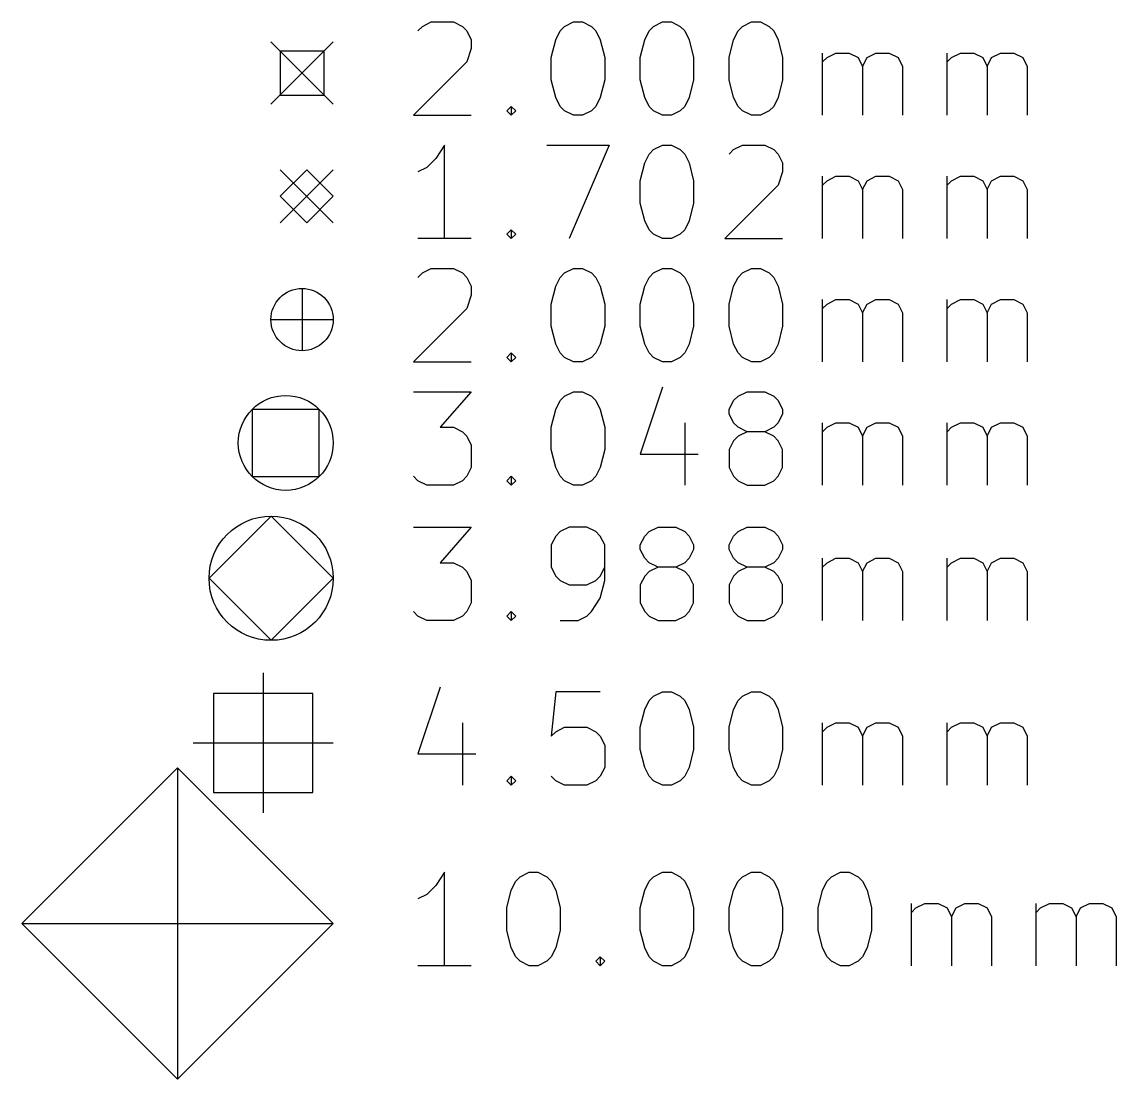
# Model space of a CAD drawing. Extents: x -8 to 314, y -166 to 1.
# Drawn here: x -8.1 to 27.05, y -165.79 to -131.83 of the extents above; entities that cross this region are included whole.
import ezdxf

# ---------------------------------------------------------------- set-up
doc = ezdxf.new("R2010")
doc.units = 0
doc.layers.add('BLACK', color=7, linetype='CONTINUOUS')

msp = doc.modelspace()

# ---------------------------------------------------------------- linework, layer by layer
at = {"layer": 'BLACK', "linetype": 'CONTINUOUS'}
for p, q in [((4.62143, -132.113), (4.76428, -131.97)), ((4.76428, -131.97), (5.05, -131.827)), ((5.05, -131.827), (5.76428, -131.827)), ((5.76428, -131.827), (6.05, -131.97)), ((6.05, -131.97), (6.19286, -132.113)), ((6.19286, -132.113), (6.33571, -132.399)), ((9.05, -132.399), (9.19286, -132.113)), ((9.19286, -132.113), (9.33571, -131.97)), ((9.33571, -131.97), (9.62143, -131.827)), ((9.62143, -131.827), (9.90714, -131.827)), ((9.90714, -131.827), (10.1929, -131.97)), ((10.1929, -131.97), (10.3357, -132.113)), ((10.3357, -132.113), (10.4786, -132.399)), ((11.9071, -132.399), (12.05, -132.113)), ((12.05, -132.113), (12.1929, -131.97)), ((12.1929, -131.97), (12.4786, -131.827)), ((12.4786, -131.827), (12.7643, -131.827)), ((12.7643, -131.827), (13.05, -131.97)), ((13.05, -131.97), (13.1929, -132.113)), ((13.1929, -132.113), (13.3357, -132.399)), ((14.7643, -132.399), (14.9071, -132.113)), ((14.9071, -132.113), (15.05, -131.97)), ((15.05, -131.97), (15.3357, -131.827)), ((15.3357, -131.827), (15.6214, -131.827)), ((15.6214, -131.827), (15.9071, -131.97)), ((15.9071, -131.97), (16.05, -132.113)), ((16.05, -132.113), (16.1929, -132.399)), ((-0.1, -132.47), (1.9, -134.47)), ((1.9, -132.47), (-0.1, -134.47)), ((6.33571, -132.399), (6.33571, -132.685)), ((8.90714, -132.97), (9.05, -132.399)), ((10.4786, -132.399), (10.6214, -132.97)), ((11.7643, -132.97), (11.9071, -132.399)), ((13.3357, -132.399), (13.4786, -132.97)), ((14.6214, -132.97), (14.7643, -132.399)), ((16.1929, -132.399), (16.3357, -132.97)), ((1.60711, -132.763), (0.19289, -132.763)), ((0.19289, -132.763), (0.19289, -134.177)), ((1.60711, -134.177), (1.60711, -132.763)), ((6.33571, -132.685), (6.19286, -133.113)), ((17.6214, -134.827), (17.6214, -132.827)), ((17.7643, -132.97), (18.05, -132.827)), ((18.05, -132.827), (18.4786, -132.827)), ((18.4786, -132.827), (18.7643, -132.97)), ((19.05, -132.97), (19.3357, -132.827)), ((19.3357, -132.827), (19.7643, -132.827)), ((19.7643, -132.827), (20.05, -132.97)), ((21.6214, -134.827), (21.6214, -132.827)), ((21.7643, -132.97), (22.05, -132.827)), ((22.05, -132.827), (22.4786, -132.827)), ((22.4786, -132.827), (22.7643, -132.97)), ((23.05, -132.97), (23.3357, -132.827)), ((23.3357, -132.827), (23.7643, -132.827)), ((23.7643, -132.827), (24.05, -132.97)), ((6.19286, -133.113), (4.47857, -134.827)), ((8.90714, -133.685), (8.90714, -132.97)), ((10.6214, -132.97), (10.6214, -133.685)), ((11.7643, -133.685), (11.7643, -132.97)), ((13.4786, -132.97), (13.4786, -133.685)), ((14.6214, -133.685), (14.6214, -132.97)), ((16.3357, -132.97), (16.3357, -133.685)), ((17.6214, -133.113), (17.7643, -132.97)), ((18.7643, -132.97), (18.9071, -133.256)), ((18.9071, -133.256), (19.05, -132.97)), ((20.05, -132.97), (20.1929, -133.256)), ((21.6214, -133.113), (21.7643, -132.97)), ((22.7643, -132.97), (22.9071, -133.256)), ((22.9071, -133.256), (23.05, -132.97)), ((24.05, -132.97), (24.1929, -133.256)), ((18.9071, -133.256), (18.9071, -134.827)), ((20.1929, -133.256), (20.1929, -134.827)), ((22.9071, -133.256), (22.9071, -134.827)), ((24.1929, -133.256), (24.1929, -134.827)), ((9.05, -134.256), (8.90714, -133.685)), ((10.6214, -133.685), (10.4786, -134.256)), ((11.9071, -134.256), (11.7643, -133.685)), ((13.4786, -133.685), (13.3357, -134.256)), ((14.7643, -134.256), (14.6214, -133.685)), ((16.3357, -133.685), (16.1929, -134.256)), ((0.19289, -134.177), (1.60711, -134.177)), ((9.19286, -134.542), (9.05, -134.256)), ((10.4786, -134.256), (10.3357, -134.542)), ((12.05, -134.542), (11.9071, -134.256)), ((13.3357, -134.256), (13.1929, -134.542)), ((14.9071, -134.542), (14.7643, -134.256)), ((16.1929, -134.256), (16.05, -134.542)), ((7.47857, -134.685), (7.62143, -134.542)), ((7.62143, -134.542), (7.76428, -134.685)), ((7.62143, -134.542), (7.62143, -134.827)), ((9.33571, -134.685), (9.19286, -134.542)), ((10.3357, -134.542), (10.1929, -134.685)), ((12.1929, -134.685), (12.05, -134.542)), ((13.1929, -134.542), (13.05, -134.685)), ((15.05, -134.685), (14.9071, -134.542)), ((16.05, -134.542), (15.9071, -134.685)), ((4.47857, -134.827), (6.33571, -134.827)), ((7.62143, -134.827), (7.47857, -134.685)), ((7.76428, -134.685), (7.62143, -134.827)), ((9.62143, -134.827), (9.33571, -134.685)), ((9.90714, -134.827), (9.62143, -134.827)), ((10.1929, -134.685), (9.90714, -134.827)), ((12.4786, -134.827), (12.1929, -134.685)), ((12.7643, -134.827), (12.4786, -134.827)), ((13.05, -134.685), (12.7643, -134.827)), ((15.3357, -134.827), (15.05, -134.685)), ((15.6214, -134.827), (15.3357, -134.827)), ((15.9071, -134.685), (15.6214, -134.827)), ((5.47857, -135.787), (5.19286, -136.216)), ((5.47857, -138.787), (5.47857, -135.787)), ((8.76428, -135.787), (10.7643, -135.787)), ((10.7643, -135.787), (9.47857, -138.787)), ((12.05, -136.073), (12.1929, -135.93)), ((12.1929, -135.93), (12.4786, -135.787)), ((12.4786, -135.787), (12.7643, -135.787)), ((12.7643, -135.787), (13.05, -135.93)), ((13.05, -135.93), (13.1929, -136.073)), ((14.6214, -136.073), (14.7643, -135.93)), ((14.7643, -135.93), (15.05, -135.787)), ((15.05, -135.787), (15.7643, -135.787)), ((15.7643, -135.787), (16.05, -135.93)), ((16.05, -135.93), (16.1929, -136.073)), ((5.19286, -136.216), (4.90714, -136.502)), ((11.7643, -136.93), (11.9071, -136.359)), ((11.9071, -136.359), (12.05, -136.073)), ((13.1929, -136.073), (13.3357, -136.359)), ((13.3357, -136.359), (13.4786, -136.93)), ((16.1929, -136.073), (16.3357, -136.359)), ((16.3357, -136.359), (16.3357, -136.645)), ((0.1982, -136.579), (1.9, -138.281)), ((1.9, -136.579), (0.1982, -138.281)), ((1.0491, -136.579), (0.1982, -137.43)), ((1.9, -137.43), (1.0491, -136.579)), ((4.90714, -136.502), (4.62143, -136.645)), ((16.3357, -136.645), (16.1929, -137.073)), ((11.7643, -137.645), (11.7643, -136.93)), ((13.4786, -136.93), (13.4786, -137.645)), ((16.1929, -137.073), (14.4786, -138.787)), ((17.6214, -138.787), (17.6214, -136.787)), ((17.6214, -137.073), (17.7643, -136.93)), ((17.7643, -136.93), (18.05, -136.787)), ((18.05, -136.787), (18.4786, -136.787)), ((18.4786, -136.787), (18.7643, -136.93)), ((18.7643, -136.93), (18.9071, -137.216)), ((18.9071, -137.216), (19.05, -136.93)), ((19.05, -136.93), (19.3357, -136.787)), ((19.3357, -136.787), (19.7643, -136.787)), ((19.7643, -136.787), (20.05, -136.93)), ((20.05, -136.93), (20.1929, -137.216)), ((21.6214, -138.787), (21.6214, -136.787)), ((21.6214, -137.073), (21.7643, -136.93)), ((21.7643, -136.93), (22.05, -136.787)), ((22.05, -136.787), (22.4786, -136.787)), ((22.4786, -136.787), (22.7643, -136.93)), ((22.7643, -136.93), (22.9071, -137.216)), ((22.9071, -137.216), (23.05, -136.93)), ((23.05, -136.93), (23.3357, -136.787)), ((23.3357, -136.787), (23.7643, -136.787)), ((23.7643, -136.787), (24.05, -136.93)), ((24.05, -136.93), (24.1929, -137.216)), ((0.1982, -137.43), (1.0491, -138.281)), ((1.0491, -138.281), (1.9, -137.43)), ((18.9071, -137.216), (18.9071, -138.787)), ((20.1929, -137.216), (20.1929, -138.787)), ((22.9071, -137.216), (22.9071, -138.787)), ((24.1929, -137.216), (24.1929, -138.787)), ((11.9071, -138.216), (11.7643, -137.645)), ((13.4786, -137.645), (13.3357, -138.216)), ((12.05, -138.502), (11.9071, -138.216)), ((13.3357, -138.216), (13.1929, -138.502)), ((6.33571, -138.787), (4.62143, -138.787)), ((7.47857, -138.645), (7.62143, -138.502)), ((7.62143, -138.787), (7.47857, -138.645)), ((7.62143, -138.502), (7.76428, -138.645)), ((7.62143, -138.502), (7.62143, -138.787)), ((7.76428, -138.645), (7.62143, -138.787)), ((12.1929, -138.645), (12.05, -138.502)), ((12.4786, -138.787), (12.1929, -138.645)), ((12.7643, -138.787), (12.4786, -138.787)), ((13.05, -138.645), (12.7643, -138.787)), ((13.1929, -138.502), (13.05, -138.645)), ((14.4786, -138.787), (16.3357, -138.787)), ((4.62143, -140.033), (4.76428, -139.89)), ((4.76428, -139.89), (5.05, -139.747)), ((5.05, -139.747), (5.76428, -139.747)), ((5.76428, -139.747), (6.05, -139.89)), ((6.05, -139.89), (6.19286, -140.033)), ((9.19286, -140.033), (9.33571, -139.89)), ((9.33571, -139.89), (9.62143, -139.747)), ((9.62143, -139.747), (9.90714, -139.747)), ((9.90714, -139.747), (10.1929, -139.89)), ((10.1929, -139.89), (10.3357, -140.033)), ((12.05, -140.033), (12.1929, -139.89)), ((12.1929, -139.89), (12.4786, -139.747)), ((12.4786, -139.747), (12.7643, -139.747)), ((12.7643, -139.747), (13.05, -139.89)), ((13.05, -139.89), (13.1929, -140.033)), ((14.9071, -140.033), (15.05, -139.89)), ((15.05, -139.89), (15.3357, -139.747)), ((15.3357, -139.747), (15.6214, -139.747)), ((15.6214, -139.747), (15.9071, -139.89)), ((15.9071, -139.89), (16.05, -140.033)), ((6.19286, -140.033), (6.33571, -140.319)), ((9.05, -140.319), (9.19286, -140.033)), ((10.3357, -140.033), (10.4786, -140.319)), ((11.9071, -140.319), (12.05, -140.033)), ((13.1929, -140.033), (13.3357, -140.319)), ((14.7643, -140.319), (14.9071, -140.033)), ((16.05, -140.033), (16.1929, -140.319)), ((0.9, -140.39), (0.9, -142.39)), ((6.33571, -140.319), (6.33571, -140.605)), ((8.90714, -140.89), (9.05, -140.319)), ((10.4786, -140.319), (10.6214, -140.89)), ((11.7643, -140.89), (11.9071, -140.319)), ((13.3357, -140.319), (13.4786, -140.89)), ((14.6214, -140.89), (14.7643, -140.319)), ((16.1929, -140.319), (16.3357, -140.89)), ((6.33571, -140.605), (6.19286, -141.033)), ((8.90714, -141.605), (8.90714, -140.89)), ((10.6214, -140.89), (10.6214, -141.605)), ((11.7643, -141.605), (11.7643, -140.89)), ((13.4786, -140.89), (13.4786, -141.605)), ((14.6214, -141.605), (14.6214, -140.89)), ((16.3357, -140.89), (16.3357, -141.605)), ((17.6214, -142.747), (17.6214, -140.747)), ((17.6214, -141.033), (17.7643, -140.89)), ((17.7643, -140.89), (18.05, -140.747)), ((18.05, -140.747), (18.4786, -140.747)), ((18.4786, -140.747), (18.7643, -140.89)), ((18.7643, -140.89), (18.9071, -141.176)), ((18.9071, -141.176), (19.05, -140.89)), ((19.05, -140.89), (19.3357, -140.747)), ((19.3357, -140.747), (19.7643, -140.747)), ((19.7643, -140.747), (20.05, -140.89)), ((20.05, -140.89), (20.1929, -141.176)), ((21.6214, -142.747), (21.6214, -140.747)), ((21.6214, -141.033), (21.7643, -140.89)), ((21.7643, -140.89), (22.05, -140.747)), ((22.05, -140.747), (22.4786, -140.747)), ((22.4786, -140.747), (22.7643, -140.89)), ((22.7643, -140.89), (22.9071, -141.176)), ((22.9071, -141.176), (23.05, -140.89)), ((23.05, -140.89), (23.3357, -140.747)), ((23.3357, -140.747), (23.7643, -140.747)), ((23.7643, -140.747), (24.05, -140.89)), ((24.05, -140.89), (24.1929, -141.176)), ((6.19286, -141.033), (4.47857, -142.747)), ((18.9071, -141.176), (18.9071, -142.747)), ((20.1929, -141.176), (20.1929, -142.747)), ((22.9071, -141.176), (22.9071, -142.747)), ((24.1929, -141.176), (24.1929, -142.747)), ((-0.1, -141.39), (1.9, -141.39)), ((9.05, -142.176), (8.90714, -141.605)), ((10.6214, -141.605), (10.4786, -142.176)), ((11.9071, -142.176), (11.7643, -141.605)), ((13.4786, -141.605), (13.3357, -142.176)), ((14.7643, -142.176), (14.6214, -141.605)), ((16.3357, -141.605), (16.1929, -142.176)), ((9.19286, -142.462), (9.05, -142.176)), ((10.4786, -142.176), (10.3357, -142.462)), ((12.05, -142.462), (11.9071, -142.176)), ((13.3357, -142.176), (13.1929, -142.462)), ((14.9071, -142.462), (14.7643, -142.176)), ((16.1929, -142.176), (16.05, -142.462)), ((7.47857, -142.605), (7.62143, -142.462)), ((7.62143, -142.747), (7.47857, -142.605)), ((7.62143, -142.462), (7.76428, -142.605)), ((7.62143, -142.462), (7.62143, -142.747)), ((7.76428, -142.605), (7.62143, -142.747)), ((9.33571, -142.605), (9.19286, -142.462)), ((9.62143, -142.747), (9.33571, -142.605)), ((10.1929, -142.605), (9.90714, -142.747)), ((10.3357, -142.462), (10.1929, -142.605)), ((12.1929, -142.605), (12.05, -142.462)), ((12.4786, -142.747), (12.1929, -142.605)), ((13.05, -142.605), (12.7643, -142.747)), ((13.1929, -142.462), (13.05, -142.605)), ((15.05, -142.605), (14.9071, -142.462)), ((15.3357, -142.747), (15.05, -142.605)), ((15.9071, -142.605), (15.6214, -142.747)), ((16.05, -142.462), (15.9071, -142.605)), ((4.47857, -142.747), (6.33571, -142.747)), ((9.90714, -142.747), (9.62143, -142.747)), ((12.7643, -142.747), (12.4786, -142.747)), ((15.6214, -142.747), (15.3357, -142.747)), ((4.47857, -143.707), (6.33571, -143.707)), ((6.33571, -143.707), (5.33571, -144.85)), ((9.33571, -143.85), (9.62143, -143.707)), ((9.62143, -143.707), (9.90714, -143.707)), ((9.90714, -143.707), (10.1929, -143.85)), ((12.4786, -143.565), (11.7643, -145.707)), ((14.9071, -143.85), (15.1929, -143.707)), ((15.1929, -143.707), (15.7643, -143.707)), ((15.7643, -143.707), (16.05, -143.85)), ((9.05, -144.279), (9.19286, -143.993)), ((9.19286, -143.993), (9.33571, -143.85)), ((10.1929, -143.85), (10.3357, -143.993)), ((10.3357, -143.993), (10.4786, -144.279)), ((14.6214, -144.279), (14.7643, -143.993)), ((14.7643, -143.993), (14.9071, -143.85)), ((16.05, -143.85), (16.1929, -143.993)), ((16.1929, -143.993), (16.3357, -144.279)), ((1.45364, -144.273), (-0.70164, -144.273)), ((-0.70164, -144.273), (-0.70164, -146.428)), ((1.45364, -146.428), (1.45364, -144.273)), ((8.90714, -144.85), (9.05, -144.279)), ((10.4786, -144.279), (10.6214, -144.85)), ((14.6214, -144.422), (14.6214, -144.279)), ((14.7643, -144.707), (14.6214, -144.422)), ((16.3357, -144.422), (16.1929, -144.707)), ((16.3357, -144.279), (16.3357, -144.422)), ((13.1929, -144.707), (13.1929, -146.707)), ((14.9071, -144.85), (14.7643, -144.707)), ((16.1929, -144.707), (16.05, -144.85)), ((17.6214, -146.707), (17.6214, -144.707)), ((17.7643, -144.85), (18.05, -144.707)), ((18.05, -144.707), (18.4786, -144.707)), ((18.4786, -144.707), (18.7643, -144.85)), ((19.05, -144.85), (19.3357, -144.707)), ((19.3357, -144.707), (19.7643, -144.707)), ((19.7643, -144.707), (20.05, -144.85)), ((21.6214, -146.707), (21.6214, -144.707)), ((21.7643, -144.85), (22.05, -144.707)), ((22.05, -144.707), (22.4786, -144.707)), ((22.4786, -144.707), (22.7643, -144.85)), ((23.05, -144.85), (23.3357, -144.707)), ((23.3357, -144.707), (23.7643, -144.707)), ((23.7643, -144.707), (24.05, -144.85)), ((5.33571, -144.85), (5.76428, -144.85)), ((5.76428, -144.85), (6.05, -144.993)), ((6.05, -144.993), (6.19286, -145.136)), ((6.19286, -145.136), (6.33571, -145.422)), ((8.90714, -145.565), (8.90714, -144.85)), ((10.6214, -144.85), (10.6214, -145.565)), ((14.9071, -145.136), (14.7643, -145.279)), ((15.1929, -144.993), (14.9071, -144.85)), ((15.1929, -144.993), (14.9071, -145.136)), ((15.7643, -144.993), (15.1929, -144.993)), ((16.05, -144.85), (15.7643, -144.993)), ((16.05, -145.136), (15.7643, -144.993)), ((16.1929, -145.279), (16.05, -145.136)), ((17.6214, -144.993), (17.7643, -144.85)), ((18.7643, -144.85), (18.9071, -145.136)), ((18.9071, -145.136), (19.05, -144.85)), ((18.9071, -145.136), (18.9071, -146.707)), ((20.05, -144.85), (20.1929, -145.136)), ((20.1929, -145.136), (20.1929, -146.707)), ((21.6214, -144.993), (21.7643, -144.85)), ((22.7643, -144.85), (22.9071, -145.136)), ((22.9071, -145.136), (23.05, -144.85)), ((22.9071, -145.136), (22.9071, -146.707)), ((24.05, -144.85), (24.1929, -145.136)), ((24.1929, -145.136), (24.1929, -146.707)), ((6.33571, -145.422), (6.33571, -146.136)), ((14.7643, -145.279), (14.6214, -145.565)), ((16.3357, -145.565), (16.1929, -145.279)), ((9.05, -146.136), (8.90714, -145.565)), ((10.6214, -145.565), (10.4786, -146.136)), ((11.7643, -145.707), (13.6214, -145.707)), ((14.6214, -145.565), (14.6214, -146.136)), ((16.3357, -146.136), (16.3357, -145.565)), ((6.33571, -146.136), (6.19286, -146.422)), ((9.19286, -146.422), (9.05, -146.136)), ((10.4786, -146.136), (10.3357, -146.422)), ((14.6214, -146.136), (14.7643, -146.422)), ((16.1929, -146.422), (16.3357, -146.136)), ((-0.70164, -146.428), (1.45364, -146.428)), ((4.62143, -146.565), (4.47857, -146.422)), ((4.90714, -146.707), (4.62143, -146.565)), ((6.05, -146.565), (5.76428, -146.707)), ((6.19286, -146.422), (6.05, -146.565)), ((7.47857, -146.565), (7.62143, -146.422)), ((7.62143, -146.707), (7.47857, -146.565)), ((7.62143, -146.422), (7.76428, -146.565)), ((7.62143, -146.422), (7.62143, -146.707)), ((7.76428, -146.565), (7.62143, -146.707)), ((9.33571, -146.565), (9.19286, -146.422)), ((9.62143, -146.707), (9.33571, -146.565)), ((10.1929, -146.565), (9.90714, -146.707)), ((10.3357, -146.422), (10.1929, -146.565)), ((14.7643, -146.422), (14.9071, -146.565)), ((14.9071, -146.565), (15.1929, -146.707)), ((15.7643, -146.707), (16.05, -146.565)), ((16.05, -146.565), (16.1929, -146.422)), ((5.76428, -146.707), (4.90714, -146.707)), ((9.90714, -146.707), (9.62143, -146.707)), ((15.1929, -146.707), (15.7643, -146.707)), ((-0.0939, -147.704), (-2.0878, -149.698)), ((1.9, -149.698), (-0.0939, -147.704)), ((4.47857, -148.055), (6.33571, -148.055)), ((6.33571, -148.055), (5.33571, -149.198)), ((9.19286, -148.198), (9.05, -148.341)), ((9.47857, -148.055), (9.19286, -148.198)), ((10.05, -148.055), (9.47857, -148.055)), ((10.3357, -148.198), (10.05, -148.055)), ((10.4786, -148.341), (10.3357, -148.198)), ((11.9071, -148.341), (12.05, -148.198)), ((12.05, -148.198), (12.3357, -148.055)), ((12.3357, -148.055), (12.9071, -148.055)), ((12.9071, -148.055), (13.1929, -148.198)), ((13.1929, -148.198), (13.3357, -148.341)), ((14.7643, -148.341), (14.9071, -148.198)), ((14.9071, -148.198), (15.1929, -148.055)), ((15.1929, -148.055), (15.7643, -148.055)), ((15.7643, -148.055), (16.05, -148.198)), ((16.05, -148.198), (16.1929, -148.341)), ((9.05, -148.341), (8.90714, -148.627)), ((8.90714, -148.627), (8.90714, -149.341)), ((10.6214, -148.627), (10.4786, -148.341)), ((10.6214, -149.77), (10.6214, -148.627)), ((11.7643, -148.627), (11.9071, -148.341)), ((11.7643, -148.77), (11.7643, -148.627)), ((13.3357, -148.341), (13.4786, -148.627)), ((13.4786, -148.627), (13.4786, -148.77)), ((14.6214, -148.627), (14.7643, -148.341)), ((14.6214, -148.77), (14.6214, -148.627)), ((16.1929, -148.341), (16.3357, -148.627)), ((16.3357, -148.627), (16.3357, -148.77)), ((11.9071, -149.055), (11.7643, -148.77)), ((13.4786, -148.77), (13.3357, -149.055)), ((14.7643, -149.055), (14.6214, -148.77)), ((16.3357, -148.77), (16.1929, -149.055)), ((5.33571, -149.198), (5.76428, -149.198)), ((5.76428, -149.198), (6.05, -149.341)), ((6.05, -149.341), (6.19286, -149.484)), ((8.90714, -149.341), (9.05, -149.627)), ((10.4786, -149.627), (10.6214, -149.341)), ((12.05, -149.198), (11.9071, -149.055)), ((12.3357, -149.341), (12.05, -149.198)), ((12.3357, -149.341), (12.05, -149.484)), ((12.9071, -149.341), (12.3357, -149.341)), ((13.1929, -149.198), (12.9071, -149.341)), ((13.1929, -149.484), (12.9071, -149.341)), ((13.3357, -149.055), (13.1929, -149.198)), ((14.9071, -149.198), (14.7643, -149.055)), ((15.1929, -149.341), (14.9071, -149.198)), ((15.1929, -149.341), (14.9071, -149.484)), ((15.7643, -149.341), (15.1929, -149.341)), ((16.05, -149.198), (15.7643, -149.341)), ((16.05, -149.484), (15.7643, -149.341)), ((16.1929, -149.055), (16.05, -149.198)), ((17.6214, -151.055), (17.6214, -149.055)), ((17.6214, -149.341), (17.7643, -149.198)), ((17.7643, -149.198), (18.05, -149.055)), ((18.05, -149.055), (18.4786, -149.055)), ((18.4786, -149.055), (18.7643, -149.198)), ((18.7643, -149.198), (18.9071, -149.484)), ((18.9071, -149.484), (19.05, -149.198)), ((19.05, -149.198), (19.3357, -149.055)), ((19.3357, -149.055), (19.7643, -149.055)), ((19.7643, -149.055), (20.05, -149.198)), ((20.05, -149.198), (20.1929, -149.484)), ((21.6214, -151.055), (21.6214, -149.055)), ((21.6214, -149.341), (21.7643, -149.198)), ((21.7643, -149.198), (22.05, -149.055)), ((22.05, -149.055), (22.4786, -149.055)), ((22.4786, -149.055), (22.7643, -149.198)), ((22.7643, -149.198), (22.9071, -149.484)), ((22.9071, -149.484), (23.05, -149.198)), ((23.05, -149.198), (23.3357, -149.055)), ((23.3357, -149.055), (23.7643, -149.055)), ((23.7643, -149.055), (24.05, -149.198)), ((24.05, -149.198), (24.1929, -149.484)), ((-2.0878, -149.698), (-0.0939, -151.692)), ((-0.0939, -151.692), (1.9, -149.698)), ((6.19286, -149.484), (6.33571, -149.77)), ((9.05, -149.627), (9.19286, -149.77)), ((10.3357, -149.77), (10.4786, -149.627)), ((11.9071, -149.627), (11.7643, -149.913)), ((12.05, -149.484), (11.9071, -149.627)), ((13.3357, -149.627), (13.1929, -149.484)), ((13.4786, -149.913), (13.3357, -149.627)), ((14.7643, -149.627), (14.6214, -149.913)), ((14.9071, -149.484), (14.7643, -149.627)), ((16.1929, -149.627), (16.05, -149.484)), ((16.3357, -149.913), (16.1929, -149.627)), ((18.9071, -149.484), (18.9071, -151.055)), ((20.1929, -149.484), (20.1929, -151.055)), ((22.9071, -149.484), (22.9071, -151.055)), ((24.1929, -149.484), (24.1929, -151.055)), ((6.33571, -149.77), (6.33571, -150.484)), ((9.19286, -149.77), (9.47857, -149.913)), ((9.47857, -149.913), (10.05, -149.913)), ((10.05, -149.913), (10.3357, -149.77)), ((10.4786, -150.341), (10.6214, -149.77)), ((11.7643, -149.913), (11.7643, -150.484)), ((13.4786, -150.484), (13.4786, -149.913)), ((14.6214, -149.913), (14.6214, -150.484)), ((16.3357, -150.484), (16.3357, -149.913)), ((10.1929, -150.77), (10.4786, -150.341)), ((4.62143, -150.913), (4.47857, -150.77)), ((6.19286, -150.77), (6.05, -150.913)), ((6.33571, -150.484), (6.19286, -150.77)), ((7.47857, -150.913), (7.62143, -150.77)), ((7.62143, -150.77), (7.76428, -150.913)), ((7.62143, -150.77), (7.62143, -151.055)), ((10.05, -150.913), (10.1929, -150.77)), ((11.7643, -150.484), (11.9071, -150.77)), ((11.9071, -150.77), (12.05, -150.913)), ((13.1929, -150.913), (13.3357, -150.77)), ((13.3357, -150.77), (13.4786, -150.484)), ((14.6214, -150.484), (14.7643, -150.77)), ((14.7643, -150.77), (14.9071, -150.913)), ((16.05, -150.913), (16.1929, -150.77)), ((16.1929, -150.77), (16.3357, -150.484)), ((4.90714, -151.055), (4.62143, -150.913)), ((5.76428, -151.055), (4.90714, -151.055)), ((6.05, -150.913), (5.76428, -151.055)), ((7.62143, -151.055), (7.47857, -150.913)), ((7.76428, -150.913), (7.62143, -151.055)), ((9.19286, -151.055), (9.76428, -151.055)), ((9.76428, -151.055), (10.05, -150.913)), ((12.05, -150.913), (12.3357, -151.055)), ((12.3357, -151.055), (12.9071, -151.055)), ((12.9071, -151.055), (13.1929, -150.913)), ((14.9071, -150.913), (15.1929, -151.055)), ((15.1929, -151.055), (15.7643, -151.055)), ((15.7643, -151.055), (16.05, -150.913)), ((-0.35, -152.736), (-0.35, -157.236)), ((5.33571, -153.2), (4.62143, -155.343)), ((1.241, -153.395), (-1.94101, -153.395)), ((-1.94101, -153.395), (-1.94101, -156.577)), ((1.241, -156.577), (1.241, -153.395)), ((9.05, -153.343), (8.90714, -154.772)), ((10.4786, -153.343), (9.05, -153.343)), ((12.05, -153.629), (12.1929, -153.486)), ((12.1929, -153.486), (12.4786, -153.343)), ((12.4786, -153.343), (12.7643, -153.343)), ((12.7643, -153.343), (13.05, -153.486)), ((13.05, -153.486), (13.1929, -153.629)), ((14.9071, -153.629), (15.05, -153.486)), ((15.05, -153.486), (15.3357, -153.343)), ((15.3357, -153.343), (15.6214, -153.343)), ((15.6214, -153.343), (15.9071, -153.486)), ((15.9071, -153.486), (16.05, -153.629)), ((11.7643, -154.486), (11.9071, -153.915)), ((11.9071, -153.915), (12.05, -153.629)), ((13.1929, -153.629), (13.3357, -153.915)), ((13.3357, -153.915), (13.4786, -154.486)), ((14.6214, -154.486), (14.7643, -153.915)), ((14.7643, -153.915), (14.9071, -153.629)), ((16.05, -153.629), (16.1929, -153.915)), ((16.1929, -153.915), (16.3357, -154.486)), ((6.05, -154.343), (6.05, -156.343)), ((8.90714, -154.772), (9.05, -154.629)), ((9.05, -154.629), (9.33571, -154.486)), ((9.33571, -154.486), (10.05, -154.486)), ((10.05, -154.486), (10.3357, -154.629)), ((10.3357, -154.629), (10.4786, -154.772)), ((11.7643, -155.2), (11.7643, -154.486)), ((13.4786, -154.486), (13.4786, -155.2)), ((14.6214, -155.2), (14.6214, -154.486)), ((16.3357, -154.486), (16.3357, -155.2)), ((17.6214, -156.343), (17.6214, -154.343)), ((17.6214, -154.629), (17.7643, -154.486)), ((17.7643, -154.486), (18.05, -154.343)), ((18.05, -154.343), (18.4786, -154.343)), ((18.4786, -154.343), (18.7643, -154.486)), ((18.7643, -154.486), (18.9071, -154.772)), ((18.9071, -154.772), (19.05, -154.486)), ((19.05, -154.486), (19.3357, -154.343)), ((19.3357, -154.343), (19.7643, -154.343)), ((19.7643, -154.343), (20.05, -154.486)), ((20.05, -154.486), (20.1929, -154.772)), ((21.6214, -156.343), (21.6214, -154.343)), ((21.6214, -154.629), (21.7643, -154.486)), ((21.7643, -154.486), (22.05, -154.343)), ((22.05, -154.343), (22.4786, -154.343)), ((22.4786, -154.343), (22.7643, -154.486)), ((22.7643, -154.486), (22.9071, -154.772)), ((22.9071, -154.772), (23.05, -154.486)), ((23.05, -154.486), (23.3357, -154.343)), ((23.3357, -154.343), (23.7643, -154.343)), ((23.7643, -154.343), (24.05, -154.486)), ((24.05, -154.486), (24.1929, -154.772)), ((-2.6, -154.986), (1.9, -154.986)), ((10.4786, -154.772), (10.6214, -155.058)), ((18.9071, -154.772), (18.9071, -156.343)), ((20.1929, -154.772), (20.1929, -156.343)), ((22.9071, -154.772), (22.9071, -156.343)), ((24.1929, -154.772), (24.1929, -156.343)), ((4.62143, -155.343), (6.47857, -155.343)), ((10.6214, -155.058), (10.6214, -155.772)), ((11.9071, -155.772), (11.7643, -155.2)), ((13.4786, -155.2), (13.3357, -155.772)), ((14.7643, -155.772), (14.6214, -155.2)), ((16.3357, -155.2), (16.1929, -155.772)), ((-3.1, -155.786), (-8.1, -160.786)), ((-3.1, -155.786), (-3.1, -165.786)), ((1.9, -160.786), (-3.1, -155.786)), ((7.47857, -156.2), (7.62143, -156.058)), ((7.62143, -156.058), (7.76428, -156.2)), ((7.62143, -156.058), (7.62143, -156.343)), ((9.05, -156.2), (8.90714, -156.058)), ((10.4786, -156.058), (10.3357, -156.2)), ((10.6214, -155.772), (10.4786, -156.058)), ((12.05, -156.058), (11.9071, -155.772)), ((12.1929, -156.2), (12.05, -156.058)), ((13.1929, -156.058), (13.05, -156.2)), ((13.3357, -155.772), (13.1929, -156.058)), ((14.9071, -156.058), (14.7643, -155.772)), ((15.05, -156.2), (14.9071, -156.058)), ((16.05, -156.058), (15.9071, -156.2)), ((16.1929, -155.772), (16.05, -156.058)), ((7.62143, -156.343), (7.47857, -156.2)), ((7.76428, -156.2), (7.62143, -156.343)), ((9.33571, -156.343), (9.05, -156.2)), ((10.05, -156.343), (9.33571, -156.343)), ((10.3357, -156.2), (10.05, -156.343)), ((12.4786, -156.343), (12.1929, -156.2)), ((12.7643, -156.343), (12.4786, -156.343)), ((13.05, -156.2), (12.7643, -156.343)), ((15.3357, -156.343), (15.05, -156.2)), ((15.6214, -156.343), (15.3357, -156.343)), ((15.9071, -156.2), (15.6214, -156.343)), ((-1.94101, -156.577), (1.241, -156.577)), ((5.47857, -159.143), (5.19286, -159.572)), ((5.47857, -162.143), (5.47857, -159.143)), ((7.90714, -159.286), (8.19286, -159.143)), ((8.19286, -159.143), (8.47857, -159.143)), ((8.47857, -159.143), (8.76428, -159.286)), ((12.1929, -159.286), (12.4786, -159.143)), ((12.4786, -159.143), (12.7643, -159.143)), ((12.7643, -159.143), (13.05, -159.286)), ((15.05, -159.286), (15.3357, -159.143)), ((15.3357, -159.143), (15.6214, -159.143)), ((15.6214, -159.143), (15.9071, -159.286)), ((17.9071, -159.286), (18.1929, -159.143)), ((18.1929, -159.143), (18.4786, -159.143)), ((18.4786, -159.143), (18.7643, -159.286)), ((5.19286, -159.572), (4.90714, -159.858)), ((7.62143, -159.715), (7.76428, -159.429)), ((7.76428, -159.429), (7.90714, -159.286)), ((8.76428, -159.286), (8.90714, -159.429)), ((8.90714, -159.429), (9.05, -159.715)), ((11.9071, -159.715), (12.05, -159.429)), ((12.05, -159.429), (12.1929, -159.286)), ((13.05, -159.286), (13.1929, -159.429)), ((13.1929, -159.429), (13.3357, -159.715)), ((14.7643, -159.715), (14.9071, -159.429)), ((14.9071, -159.429), (15.05, -159.286)), ((15.9071, -159.286), (16.05, -159.429)), ((16.05, -159.429), (16.1929, -159.715)), ((17.6214, -159.715), (17.7643, -159.429)), ((17.7643, -159.429), (17.9071, -159.286)), ((18.7643, -159.286), (18.9071, -159.429)), ((18.9071, -159.429), (19.05, -159.715)), ((4.90714, -159.858), (4.62143, -160)), ((7.47857, -160.286), (7.62143, -159.715)), ((9.05, -159.715), (9.19286, -160.286)), ((11.7643, -160.286), (11.9071, -159.715)), ((13.3357, -159.715), (13.4786, -160.286)), ((14.6214, -160.286), (14.7643, -159.715)), ((16.1929, -159.715), (16.3357, -160.286)), ((17.4786, -160.286), (17.6214, -159.715)), ((19.05, -159.715), (19.1929, -160.286)), ((20.4786, -162.143), (20.4786, -160.143)), ((20.6214, -160.286), (20.9071, -160.143)), ((20.9071, -160.143), (21.3357, -160.143)), ((21.3357, -160.143), (21.6214, -160.286)), ((21.9071, -160.286), (22.1929, -160.143)), ((22.1929, -160.143), (22.6214, -160.143)), ((22.6214, -160.143), (22.9071, -160.286)), ((24.4786, -162.143), (24.4786, -160.143)), ((24.6214, -160.286), (24.9071, -160.143)), ((24.9071, -160.143), (25.3357, -160.143)), ((25.3357, -160.143), (25.6214, -160.286)), ((25.9071, -160.286), (26.1929, -160.143)), ((26.1929, -160.143), (26.6214, -160.143)), ((26.6214, -160.143), (26.9071, -160.286)), ((7.47857, -161), (7.47857, -160.286)), ((9.19286, -160.286), (9.19286, -161)), ((11.7643, -161), (11.7643, -160.286)), ((13.4786, -160.286), (13.4786, -161)), ((14.6214, -161), (14.6214, -160.286)), ((16.3357, -160.286), (16.3357, -161)), ((17.4786, -161), (17.4786, -160.286)), ((19.1929, -160.286), (19.1929, -161)), ((20.4786, -160.429), (20.6214, -160.286)), ((21.6214, -160.286), (21.7643, -160.572)), ((21.7643, -160.572), (21.9071, -160.286)), ((21.7643, -160.572), (21.7643, -162.143)), ((22.9071, -160.286), (23.05, -160.572)), ((23.05, -160.572), (23.05, -162.143)), ((24.4786, -160.429), (24.6214, -160.286)), ((25.6214, -160.286), (25.7643, -160.572)), ((25.7643, -160.572), (25.9071, -160.286)), ((25.7643, -160.572), (25.7643, -162.143)), ((26.9071, -160.286), (27.05, -160.572)), ((27.05, -160.572), (27.05, -162.143)), ((-8.1, -160.786), (1.9, -160.786)), ((-8.1, -160.786), (-3.1, -165.786)), ((-3.1, -165.786), (1.9, -160.786)), ((7.62143, -161.572), (7.47857, -161)), ((9.19286, -161), (9.05, -161.572)), ((11.9071, -161.572), (11.7643, -161)), ((13.4786, -161), (13.3357, -161.572)), ((14.7643, -161.572), (14.6214, -161)), ((16.3357, -161), (16.1929, -161.572)), ((17.6214, -161.572), (17.4786, -161)), ((19.1929, -161), (19.05, -161.572)), ((7.76428, -161.858), (7.62143, -161.572)), ((9.05, -161.572), (8.90714, -161.858)), ((12.05, -161.858), (11.9071, -161.572)), ((13.3357, -161.572), (13.1929, -161.858)), ((14.9071, -161.858), (14.7643, -161.572)), ((16.1929, -161.572), (16.05, -161.858)), ((17.7643, -161.858), (17.6214, -161.572)), ((19.05, -161.572), (18.9071, -161.858)), ((7.90714, -162), (7.76428, -161.858)), ((8.19286, -162.143), (7.90714, -162)), ((8.76428, -162), (8.47857, -162.143)), ((8.90714, -161.858), (8.76428, -162)), ((10.3357, -162), (10.4786, -161.858)), ((10.4786, -162.143), (10.3357, -162)), ((10.4786, -161.858), (10.6214, -162)), ((10.4786, -161.858), (10.4786, -162.143)), ((10.6214, -162), (10.4786, -162.143)), ((12.1929, -162), (12.05, -161.858)), ((12.4786, -162.143), (12.1929, -162)), ((13.05, -162), (12.7643, -162.143)), ((13.1929, -161.858), (13.05, -162)), ((15.05, -162), (14.9071, -161.858)), ((15.3357, -162.143), (15.05, -162)), ((15.9071, -162), (15.6214, -162.143)), ((16.05, -161.858), (15.9071, -162)), ((17.9071, -162), (17.7643, -161.858)), ((18.1929, -162.143), (17.9071, -162)), ((18.7643, -162), (18.4786, -162.143)), ((18.9071, -161.858), (18.7643, -162)), ((6.33571, -162.143), (4.62143, -162.143)), ((8.47857, -162.143), (8.19286, -162.143)), ((12.7643, -162.143), (12.4786, -162.143)), ((15.6214, -162.143), (15.3357, -162.143)), ((18.4786, -162.143), (18.1929, -162.143))]:
    msp.add_line(p, q, dxfattribs=at)
at = {"layer": 'BLACK'}
for centre, radius in [((0.9, -141.39), 1), ((0.376, -145.35), 1.524), ((-0.0939, -149.698), 1.9939)]:
    msp.add_circle(centre, radius, dxfattribs=at)

doc.saveas('drawing.dxf')
